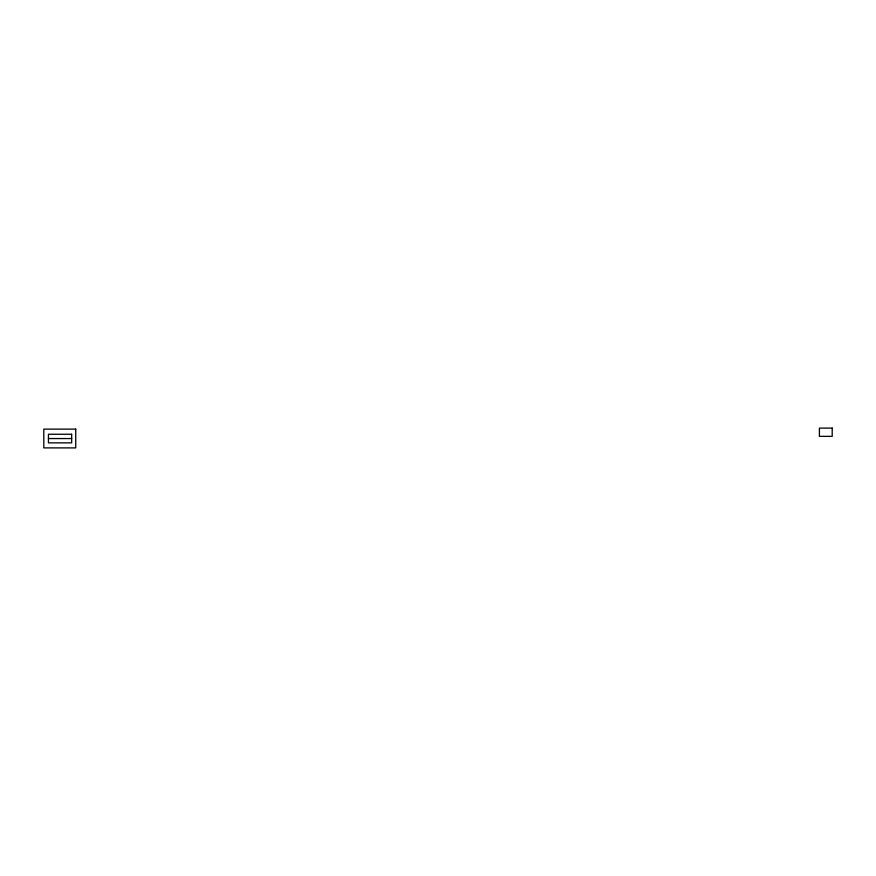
<?xml version="1.0" encoding="UTF-8"?>
<svg xmlns="http://www.w3.org/2000/svg" width="876" height="876" viewBox="0 0 876 876"><rect width="100%" height="100%" fill="white"/><g stroke="black" fill="none" stroke-linecap="round" stroke-linejoin="round"><path stroke-width="1.31" d="M48.443 438.558L71.657 438.558M832.2 428.101L819.41 428.101L819.41 436.358L832.2 436.358L832.2 428.101M75.73 429.12L43.8 429.12L43.8 447.899L75.73 447.899L75.73 429.12M71.657 434.255L48.443 434.255L48.443 442.862L71.657 442.862L71.657 434.255"/></g></svg>
